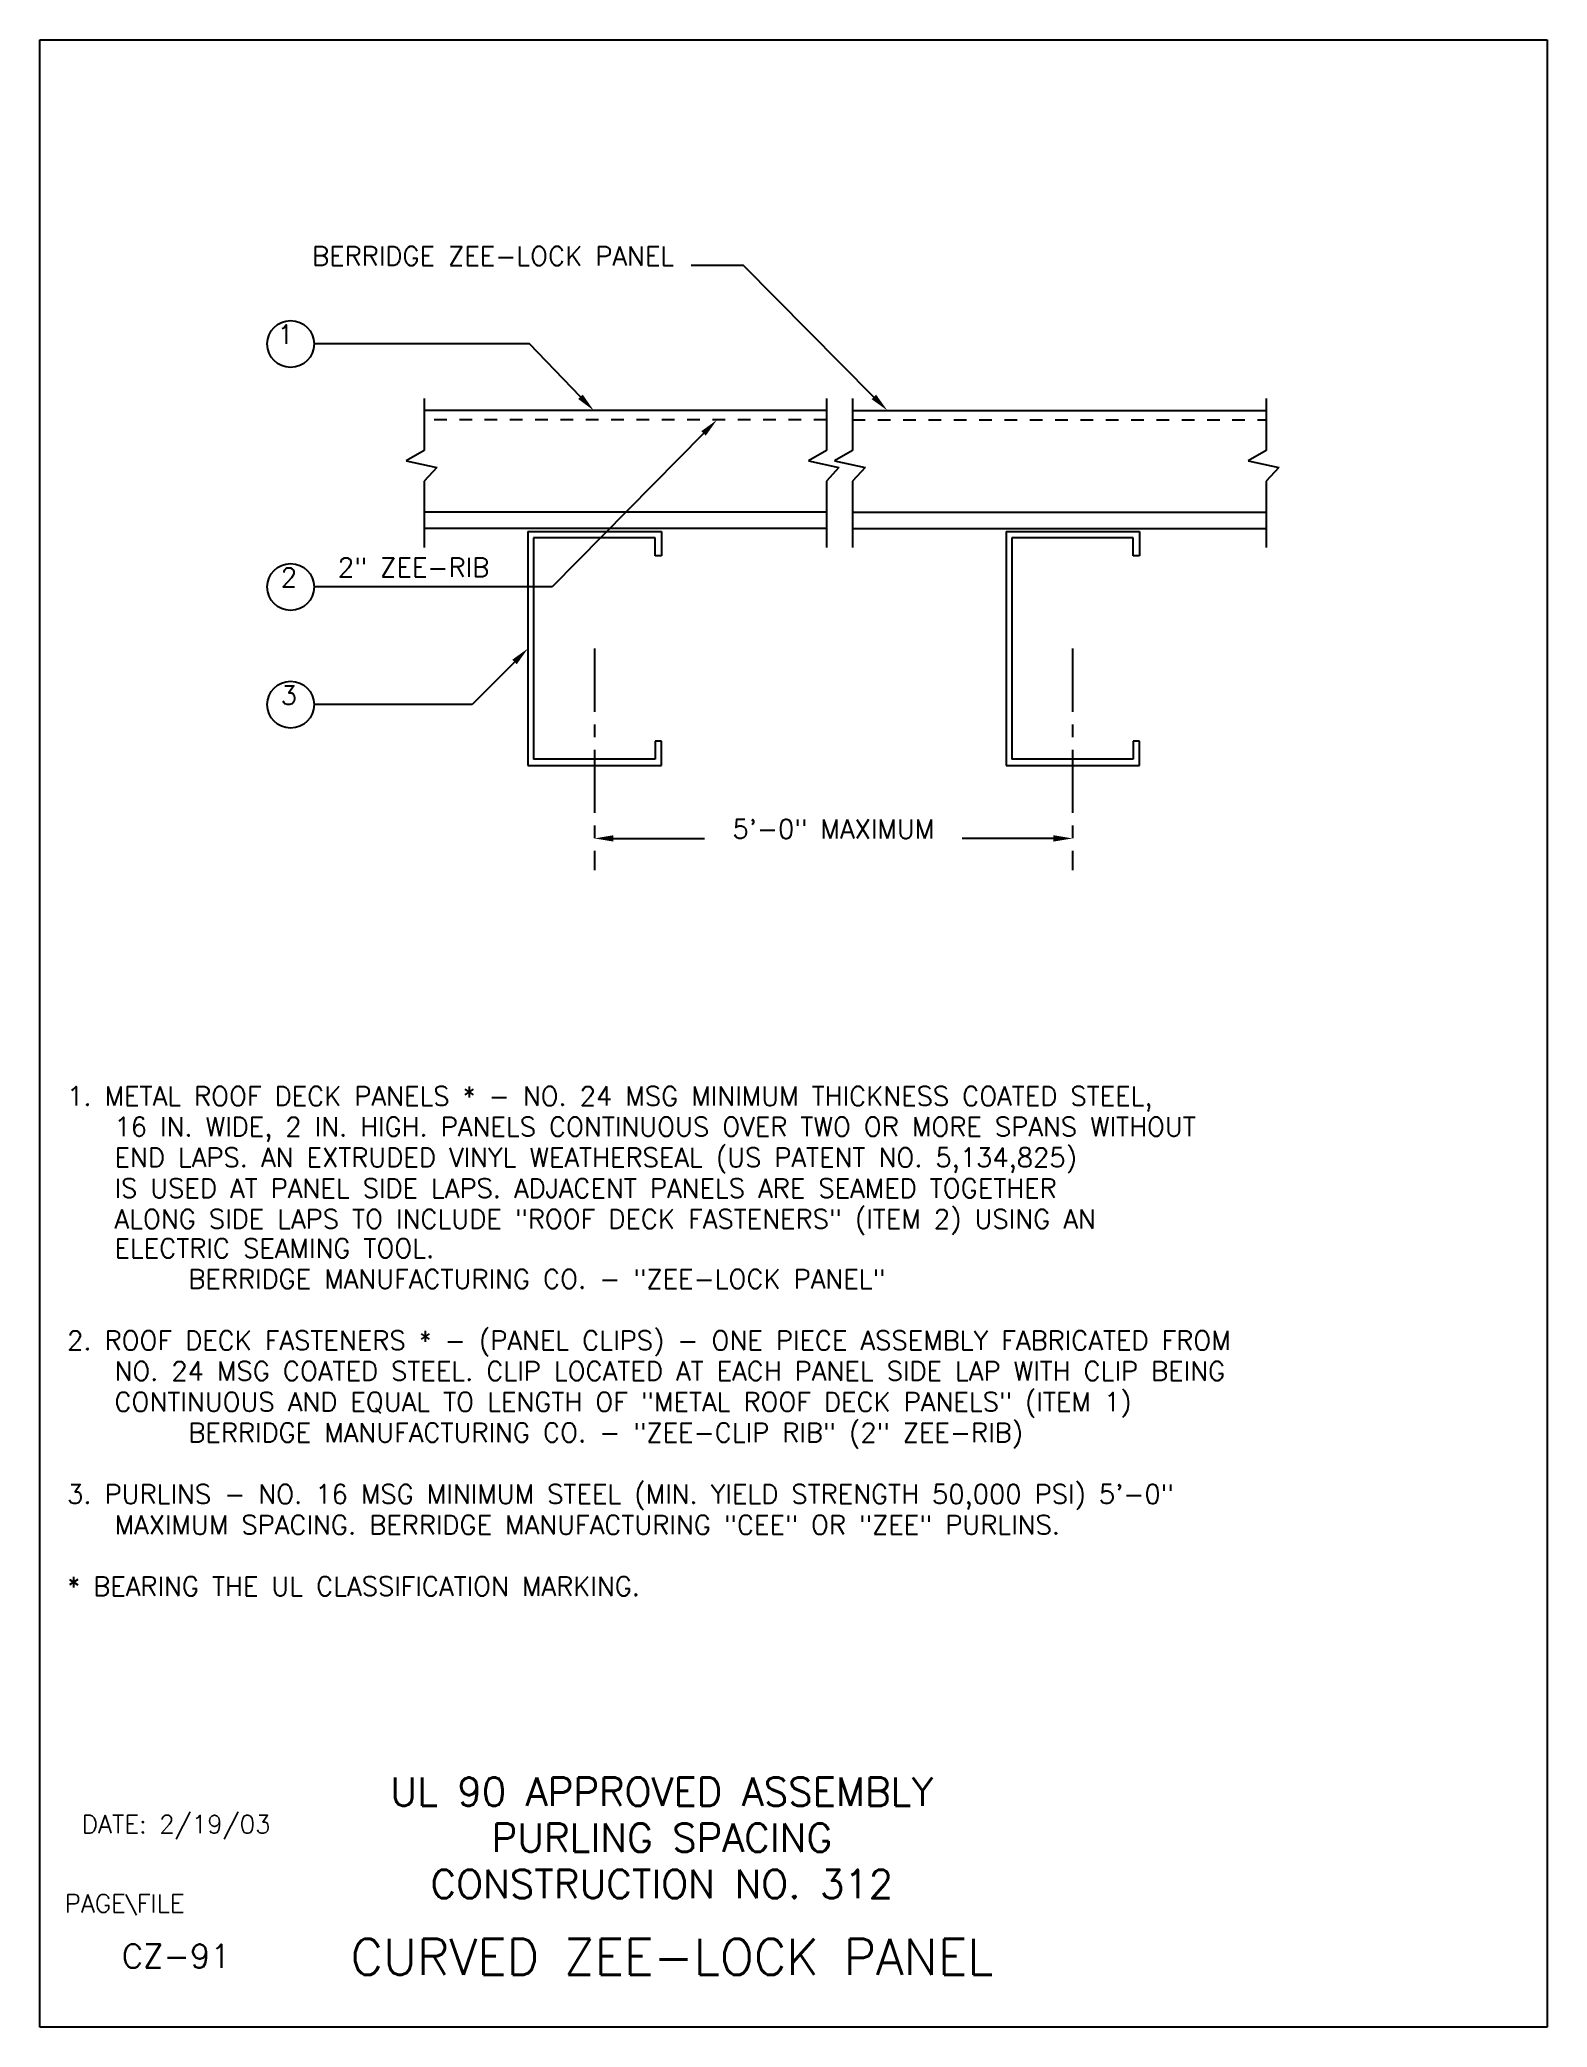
# Model space of a CAD drawing. Extents: x 0 to 11.9, y 0 to 15.7.
import ezdxf
from ezdxf.enums import TextEntityAlignment as Align

# ---------------------------------------------------------------- set-up
doc = ezdxf.new("R2010")
doc.units = 0
doc.header["$LTSCALE"] = 0.199995
doc.header["$MEASUREMENT"] = 0
doc.linetypes.add('CENTERX2', pattern=[4, 2.5, -0.5, 0.5, -0.5])
doc.linetypes.add('HIDDENX2', pattern=[0.75, 0.5, -0.25])
doc.layers.get('0').update_dxf_attribs({"linetype": 'CONTINUOUS'})
for name, color, linetype in [('BORDER', 7, 'CONTINUOUS'), ('CMP-FLSH', 7, 'CONTINUOUS'), ('DIM-TXT', 7, 'CONTINUOUS'), ('STRCTR', 7, 'CONTINUOUS')]:
    doc.layers.add(name, color=color, linetype=linetype)
doc.styles.add('ROMANS', font='romans', dxfattribs={"height": 0.15})

msp = doc.modelspace()

# ---------------------------------------------------------------- linework, layer by layer
at = {"color": 5, "linetype": 'CONTINUOUS'}
for p, q in [((0, 0), (0, 15.705)), ((0, 15.705), (11.91, 15.705)), ((11.91, 15.705), (11.91, 0)), ((11.91, 0), (0, 0))]:
    msp.add_line(p, q, dxfattribs=at)
at = {"layer": 'CMP-FLSH', "color": 1, "linetype": 'CONTINUOUS'}
for p, q in [((6.215, 12.776), (3.038, 12.776)), ((6.422, 12.776), (9.69, 12.776)), ((6.215, 11.973), (3.038, 11.973)), ((6.422, 11.973), (9.69, 11.973)), ((6.215, 11.843), (3.038, 11.843)), ((6.422, 11.843), (9.69, 11.843))]:
    msp.add_line(p, q, dxfattribs=at)
at = {"layer": 'CMP-FLSH', "color": 9, "linetype": 'HIDDENX2'}
for p, q in [((6.215, 12.701), (3.038, 12.701)), ((6.422, 12.701), (9.69, 12.701))]:
    msp.add_line(p, q, dxfattribs=at)
at = {"layer": 'DIM-TXT', "color": 3, "linetype": 'CONTINUOUS'}
for p, q in [((5.559, 13.921), (5.147, 13.921)), ((6.59, 12.882), (5.559, 13.921)), ((3.869, 13.301), (2.168, 13.301)), ((4.272, 12.884), (3.869, 13.301)), ((5.245, 12.594), (4.049, 11.381)), ((4.049, 11.381), (2.168, 11.381)), ((3.751, 10.788), (3.416, 10.451)), ((3.416, 10.451), (2.168, 10.451)), ((4.532, 9.394), (5.253, 9.394)), ((8.009, 9.394), (7.287, 9.394))]:
    msp.add_line(p, q, dxfattribs=at)
at = {"layer": 'DIM-TXT', "color": 9, "linetype": 'CENTERX2'}
for p, q in [((4.382, 10.895), (4.382, 9.143)), ((8.159, 10.895), (8.159, 9.143))]:
    msp.add_line(p, q, dxfattribs=at)
at = {"layer": 'DIM-TXT', "color": 3, "linetype": 'CONTINUOUS'}
for centre in [(1.982, 13.301), (1.982, 11.381), (1.982, 10.451)]:
    msp.add_circle(centre, 0.185, dxfattribs=at)
for points in [[(4.29, 12.901), (4.254, 12.866), (4.376, 12.776)], [(6.608, 12.9), (6.572, 12.865), (6.696, 12.776)], [(5.227, 12.612), (5.262, 12.577), (5.35, 12.701)], [(3.733, 10.806), (3.769, 10.771), (3.857, 10.895)], [(4.532, 9.419), (4.532, 9.369), (4.382, 9.394)], [(8.009, 9.419), (8.009, 9.369), (8.159, 9.394)]]:
    msp.add_solid(points, dxfattribs=at)
at = {"layer": 'STRCTR', "color": 2, "linetype": 'CONTINUOUS'}
for p, q in [((3.038, 12.869), (3.038, 12.459)), ((6.215, 12.869), (6.215, 12.459)), ((6.422, 12.869), (6.422, 12.459)), ((9.69, 12.869), (9.69, 12.459)), ((3.038, 12.459), (2.896, 12.378)), ((6.215, 12.459), (6.073, 12.378)), ((6.422, 12.459), (6.28, 12.378)), ((9.69, 12.459), (9.548, 12.378)), ((2.896, 12.378), (3.137, 12.324)), ((3.137, 12.324), (3.038, 12.216)), ((6.073, 12.378), (6.314, 12.324)), ((6.314, 12.324), (6.215, 12.216)), ((6.28, 12.378), (6.521, 12.324)), ((6.521, 12.324), (6.422, 12.216)), ((9.548, 12.378), (9.789, 12.324)), ((9.789, 12.324), (9.69, 12.216)), ((3.038, 12.216), (3.038, 11.693)), ((6.215, 12.216), (6.215, 11.693)), ((6.422, 12.216), (6.422, 11.693)), ((9.69, 12.216), (9.69, 11.693))]:
    msp.add_line(p, q, dxfattribs=at)
at = {"layer": 'STRCTR', "color": 4, "linetype": 'CONTINUOUS'}
for p, q in [((3.857, 11.82), (3.857, 9.97)), ((3.857, 11.82), (4.911, 11.82)), ((4.911, 11.82), (4.911, 11.626)), ((7.634, 11.82), (7.634, 9.97)), ((7.634, 11.82), (8.688, 11.82)), ((8.688, 11.82), (8.688, 11.626)), ((4.861, 11.77), (3.902, 11.77)), ((3.902, 11.77), (3.902, 10.019)), ((4.861, 11.626), (4.861, 11.77)), ((4.911, 11.626), (4.861, 11.626)), ((8.638, 11.77), (7.68, 11.77)), ((7.68, 11.77), (7.68, 10.019)), ((8.638, 11.626), (8.638, 11.77)), ((8.688, 11.626), (8.638, 11.626)), ((4.911, 10.163), (4.861, 10.163)), ((4.861, 10.163), (4.861, 10.019)), ((4.911, 9.97), (4.911, 10.163)), ((8.688, 10.163), (8.638, 10.163)), ((8.638, 10.163), (8.638, 10.019)), ((8.688, 9.97), (8.688, 10.163)), ((3.857, 9.97), (4.911, 9.97)), ((4.861, 10.019), (3.902, 10.019)), ((7.634, 9.97), (8.688, 9.97)), ((8.638, 10.019), (7.68, 10.019))]:
    msp.add_line(p, q, dxfattribs=at)

# ---------------------------------------------------------------- texts
at = {"layer": 'BORDER', "color": 3, "linetype": 'CONTINUOUS', "style": 'ROMANS'}
for s, p in [('UL 90 APPROVED ASSEMBLY', (4.915, 1.749)), ('PURLING SPACING', (4.915, 1.385)), ('CONSTRUCTION NO. 312', (4.915, 1.02))]:
    msp.add_text(s, height=0.225, dxfattribs=at).set_placement(p, align=Align.CENTER)
msp.add_text('DATE: 2/19/03', height=0.14265, dxfattribs=at).set_placement((1.078, 1.594), align=Align.MIDDLE)
msp.add_text('PAGE\\FILE', height=0.1426, dxfattribs=at).set_placement((0.197, 0.907))
at = {"layer": 'BORDER', "color": 2, "linetype": 'CONTINUOUS', "style": 'ROMANS'}
msp.add_text('CZ-91', height=0.1875, dxfattribs=at).set_placement((1.078, 0.562), align=Align.MIDDLE)
at = {"layer": 'BORDER', "color": 5, "style": 'ROMANS'}
msp.add_text('CURVED ZEE-LOCK PANEL', height=0.28491, dxfattribs=at).set_placement((4.995, 0.556), align=Align.MIDDLE)
at = {"layer": 'DIM-TXT', "color": 3, "linetype": 'CONTINUOUS', "style": 'ROMANS'}
for s, p in [('BERRIDGE ZEE-LOCK PANEL', (5.012, 13.921)), ('1', (2.005, 13.301)), ('2', (2.033, 11.381)), ('3', (2.033, 10.451))]:
    msp.add_text(s, height=0.15, dxfattribs=at).set_placement(p, align=Align.RIGHT)
for s, p in [('2" ZEE-RIB', (2.355, 11.461)), ('1. METAL ROOF DECK PANELS * - NO. 24 MSG MINIMUM THICKNESS COATED STEEL,', (0.216, 7.283)), ('16 IN. WIDE, 2 IN. HIGH. PANELS CONTINUOUS OVER TWO OR MORE SPANS WITHOUT', (0.59, 7.041)), ('END LAPS. AN EXTRUDED VINYL WEATHERSEAL (US PATENT NO. 5,134,825)', (0.59, 6.798)), ('IS USED AT PANEL SIDE LAPS. ADJACENT PANELS ARE SEAMED TOGETHER', (0.59, 6.555)), ('ALONG SIDE LAPS TO INCLUDE "ROOF DECK FASTENERS" (ITEM 2) USING AN', (0.59, 6.312)), ('ELECTRIC SEAMING TOOL.', (0.59, 6.081)), ('BERRIDGE MANUFACTURING CO. - "ZEE-LOCK PANEL"', (1.173, 5.838)), ('2. ROOF DECK FASTENERS * - (PANEL CLIPS) - ONE PIECE ASSEMBLY FABRICATED FROM', (0.216, 5.352)), ('NO. 24 MSG COATED STEEL. CLIP LOCATED AT EACH PANEL SIDE LAP WITH CLIP BEING', (0.59, 5.11)), ('CONTINUOUS AND EQUAL TO LENGTH OF "METAL ROOF DECK PANELS" (ITEM 1)', (0.59, 4.867)), ('BERRIDGE MANUFACTURING CO. - "ZEE-CLIP RIB" (2" ZEE-RIB)', (1.173, 4.624)), ('3. PURLINS - NO. 16 MSG MINIMUM STEEL (MIN. YIELD STRENGTH 50,000 PSI) 5\'-0"', (0.216, 4.138)), ('MAXIMUM SPACING. BERRIDGE MANUFACTURING "CEE" OR "ZEE" PURLINS.', (0.59, 3.895)), ('* BEARING THE UL CLASSIFICATION MARKING.', (0.216, 3.41))]:
    msp.add_text(s, height=0.15, dxfattribs=at).set_placement(p)
msp.add_text('5\'-0" MAXIMUM', height=0.15, dxfattribs=at).set_placement((6.27, 9.394), align=Align.CENTER)

doc.saveas('drawing.dxf')
